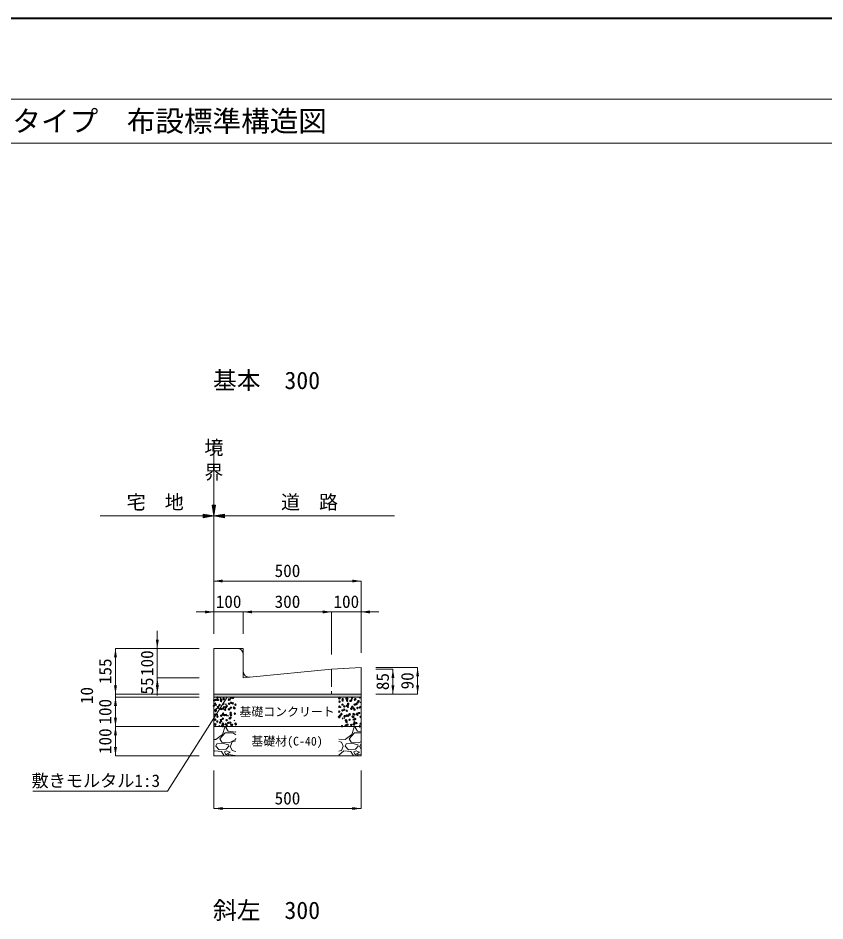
# Model space of a CAD drawing. Units: millimetres at full size; some dimension numbers follow another scale. Extents: x -3213 to 7287, y 2125 to 9550.
# Drawn here: x -1154 to 1588, y 6233 to 9300 of the extents above; entities that cross this region are included whole.
import ezdxf
from ezdxf.enums import TextEntityAlignment as Align

# ---------------------------------------------------------------- set-up
doc = ezdxf.new("R2010")
doc.units = ezdxf.units.MM
doc.header["$LTSCALE"] = 10
doc.header["$PDMODE"] = 32
doc.header["$PDSIZE"] = 5
doc.linetypes.add('DASHED', pattern=[7.5, 6, -1.5])
doc.layers.add('ハッチング_モルタル', color=30, linetype='Continuous')
doc.layers.add('文字', color=41, linetype='Continuous')
for name, color, linetype, lineweight in [('ハッチング_基礎', 150, 'Continuous', 5), ('図枠', 7, 'Continuous', 5), ('寸法線', 7, 'Continuous', 13), ('引出線', 4, 'Continuous', 13), ('本体', 2, 'Continuous', 13), ('舗装・基礎', 3, 'Continuous', 13), ('補助線', 8, 'DASHED', 13)]:
    doc.layers.add(name, color=color, linetype=linetype, lineweight=lineweight)
doc.styles.add('ＭＳ ゴシック', font='')
doc.styles.get('ＭＳ ゴシック').set_extended_font_data('MS Gothic')

# ---------------------------------------------------------------- blocks, each defined once
blk = doc.blocks.new('filled_arrow')
at = {"color": 0, "linetype": 'Continuous', "lineweight": -2}
blk.add_solid([(7.5, 1.25), (0, 0), (7.5, -1.25)], dxfattribs=at)

msp = doc.modelspace()

# ---------------------------------------------------------------- hatches: boundary and pattern name
at = {"layer": 'ハッチング_モルタル'}
msp.add_hatch(color=256, dxfattribs=at).paths.add_polyline_path([(11.87, 6993.32), (11.87, 7003.32), (-488.13, 7003.32), (-488.13, 6993.32)])
at = {"layer": '寸法線'}
for points in [[(-494.13, 7644.51), (-482.13, 7644.51), (-488.13, 7608.51)], [(-524.13, 7614.51), (-524.13, 7602.51), (-488.13, 7608.51)], [(-452.13, 7614.51), (-452.13, 7602.51), (-488.13, 7608.51)]]:
    msp.add_hatch(color=256, dxfattribs=at).paths.add_polyline_path(points)

# ---------------------------------------------------------------- linework, layer by layer
at = {"layer": 'ハッチング_基礎'}
for p, q in [((-468.43, 6991.47), (-464.87, 6992.83)), ((-465.91, 6989.76), (-464.88, 6992.83)), ((-30.21, 6992.62), (-29.62, 6993.32)), ((-30.21, 6992.62), (-27.17, 6992.35)), ((-27.19, 6992.35), (-27.37, 6993.32)), ((-485.54, 6970.39), (-483.09, 6973.31)), ((-485.54, 6970.39), (-482.5, 6970.12)), ((-482.52, 6970.12), (-483.11, 6973.3)), ((-468.44, 6991.46), (-465.91, 6989.76)), ((-456.67, 6958.27), (-452.72, 6962.39)), ((-452.16, 6957.57), (-452.72, 6962.39)), ((-449.1, 6967.2), (-446.65, 6970.12)), ((-449.1, 6967.2), (-446.07, 6966.93)), ((-446.09, 6966.93), (-446.67, 6970.12)), ((-438.11, 6971.02), (-434.55, 6972.38)), ((-438.11, 6971.01), (-435.59, 6969.3)), ((-435.59, 6969.3), (-434.56, 6972.37)), ((-63.13, 6979.98), (-61.15, 6980.74)), ((-63.13, 6978.3), (-62.18, 6977.66)), ((-62.18, 6977.66), (-61.15, 6980.73)), ((-23.77, 6981.56), (-19.81, 6985.69)), ((-23.77, 6981.57), (-19.25, 6980.87)), ((-19.26, 6980.86), (-19.82, 6985.68)), ((6.23, 6989.43), (8.68, 6992.35)), ((6.23, 6989.43), (9.26, 6989.16)), ((8.3, 6975.31), (11.86, 6976.67)), ((8.3, 6975.3), (10.82, 6973.59)), ((9.24, 6989.16), (8.66, 6992.34)), ((10.82, 6973.59), (11.85, 6976.66)), ((-480.8, 6954.62), (-478.27, 6952.92)), ((-480.79, 6954.63), (-477.24, 6956)), ((-478.49, 6932.18), (-476.04, 6935.1)), ((-478.49, 6932.18), (-475.45, 6931.91)), ((-478.27, 6952.92), (-477.24, 6955.99)), ((-475.47, 6931.91), (-476.06, 6935.09)), ((-456.68, 6958.27), (-452.16, 6957.57)), ((-450.47, 6934.18), (-446.91, 6935.54)), ((-450.47, 6934.17), (-447.95, 6932.46)), ((-447.95, 6932.46), (-446.92, 6935.53)), ((-442.05, 6928.99), (-439.6, 6931.91)), ((-439.04, 6928.72), (-439.62, 6931.9)), ((-59.6, 6957.59), (-57.15, 6960.51)), ((-59.6, 6957.59), (-56.56, 6957.33)), ((-56.58, 6957.32), (-57.17, 6960.51)), ((-34.39, 6958.91), (-31.86, 6957.21)), ((-34.38, 6958.92), (-30.83, 6960.29)), ((-31.86, 6957.21), (-30.83, 6960.28)), ((-23.16, 6954.41), (-20.71, 6957.33)), ((-23.16, 6954.41), (-20.12, 6954.14)), ((-20.14, 6954.14), (-20.73, 6957.32)), ((-4.06, 6938.47), (-0.5, 6939.83)), ((-4.06, 6938.46), (-1.54, 6936.75)), ((-1.54, 6936.75), (-0.51, 6939.82)), ((-449.94, 6900.37), (-445.98, 6904.5)), ((-445.42, 6899.67), (-445.99, 6904.5)), ((-442.05, 6928.99), (-439.02, 6928.72)), ((-420.15, 6913.73), (-416.59, 6915.09)), ((-420.15, 6913.72), (-417.62, 6912.01)), ((-417.62, 6912.01), (-416.59, 6915.08)), ((-52.55, 6919.38), (-50.1, 6922.3)), ((-52.55, 6919.38), (-49.51, 6919.12)), ((-49.53, 6919.11), (-50.12, 6922.3)), ((-46.75, 6922.07), (-44.22, 6920.37)), ((-46.74, 6922.08), (-43.19, 6923.45)), ((-44.22, 6920.37), (-43.19, 6923.44)), ((-17.04, 6923.67), (-12.52, 6922.97)), ((-17.03, 6923.67), (-13.08, 6927.79)), ((-16.42, 6901.63), (-12.86, 6903)), ((-16.42, 6901.62), (-13.9, 6899.92)), ((-16.11, 6916.2), (-13.66, 6919.11)), ((-16.11, 6916.2), (-13.08, 6915.93)), ((-13.9, 6899.92), (-12.87, 6902.99)), ((-13.1, 6915.93), (-13.68, 6919.11)), ((-12.52, 6922.97), (-13.08, 6927.79)), ((-471.44, 6893.97), (-468.99, 6896.88)), ((-471.44, 6893.97), (-468.41, 6893.7)), ((-468.42, 6893.7), (-469.01, 6896.88)), ((-468.22, 6851.83), (-449.93, 6872.15)), ((-462.83, 6897.34), (-459.27, 6898.71)), ((-462.83, 6897.33), (-460.31, 6895.63)), ((-460.31, 6895.63), (-459.28, 6898.7)), ((-459.08, 6866.06), (-450.95, 6891.46)), ((-450.95, 6891.46), (-452.09, 6893.32)), ((-449.94, 6900.38), (-445.42, 6899.68)), ((-449.93, 6872.15), (-423.52, 6872.15)), ((-444.01, 6893.32), (-447.9, 6889.43)), ((-447.9, 6889.43), (-439.77, 6877.23)), ((-439.77, 6877.23), (-414.37, 6874.19)), ((-432.87, 6893.32), (-432.56, 6893.7)), ((-432.51, 6893.32), (-432.58, 6893.69)), ((-423.52, 6872.15), (-413.13, 6864.96)), ((-414.37, 6874.19), (-413.13, 6876.43)), ((-413.13, 6892.78), (-413.75, 6893.32)), ((-28.62, 6851.83), (-10.33, 6872.15)), ((-19.48, 6866.06), (-11.35, 6891.46)), ((-11.35, 6891.46), (-12.49, 6893.32)), ((-10.33, 6872.15), (11.87, 6872.15)), ((-4.41, 6893.32), (-8.3, 6889.43)), ((-8.3, 6889.43), (-0.17, 6877.23)), ((-0.17, 6877.23), (11.87, 6875.79)), ((-488.13, 6849.1), (-481.43, 6848.79)), ((-481.43, 6848.79), (-459.08, 6866.06)), ((-461.11, 6839.64), (-468.22, 6851.83)), ((-435.71, 6837.61), (-461.11, 6839.64)), ((-414.37, 6848.79), (-435.71, 6837.61)), ((-431.65, 6826.43), (-425.55, 6840.66)), ((-425.55, 6840.66), (-413.13, 6844.54)), ((-413.13, 6853.15), (-414.37, 6848.79)), ((-63.13, 6849.8), (-41.83, 6848.79)), ((-63.13, 6842.67), (-55.04, 6839.64)), ((-55.04, 6839.64), (-48.94, 6826.43)), ((-41.83, 6848.79), (-19.48, 6866.06)), ((-21.51, 6839.64), (-28.62, 6851.83)), ((3.89, 6837.61), (-21.51, 6839.64)), ((11.87, 6841.79), (3.89, 6837.61)), ((-486.51, 6810.18), (-488.13, 6808.7)), ((-462.13, 6808.15), (-486.51, 6810.18)), ((-481.43, 6826.43), (-478.38, 6834.56)), ((-470.25, 6814.24), (-481.43, 6826.43)), ((-459.08, 6836.59), (-478.38, 6834.56)), ((-446.89, 6816.27), (-470.25, 6814.24)), ((-438.76, 6831.51), (-459.08, 6836.59)), ((-444.85, 6810.18), (-451.97, 6807.13)), ((-437.74, 6826.43), (-446.89, 6816.27)), ((-432.66, 6806.11), (-444.85, 6810.18)), ((-437.74, 6826.43), (-438.76, 6831.51)), ((-432.66, 6826.43), (-426.57, 6812.21)), ((-426.57, 6812.21), (-413.13, 6808.26)), ((-63.13, 6809.53), (-54.02, 6812.21)), ((-46.91, 6810.18), (-63.13, 6795.37)), ((-54.02, 6812.21), (-48.94, 6826.43)), ((-22.53, 6808.15), (-46.91, 6810.18)), ((-41.83, 6826.43), (-38.78, 6834.56)), ((-30.65, 6814.24), (-41.83, 6826.43)), ((-19.48, 6836.59), (-38.78, 6834.56)), ((-7.29, 6816.27), (-30.65, 6814.24)), ((0.84, 6831.51), (-19.48, 6836.59)), ((-5.25, 6810.18), (-12.37, 6807.13)), ((1.86, 6826.43), (-7.29, 6816.27)), ((6.94, 6806.11), (-5.25, 6810.18)), ((1.86, 6826.43), (0.84, 6831.51)), ((6.94, 6826.43), (11.87, 6814.92)), ((7.95, 6826.43), (11.87, 6835.58)), ((-453.07, 6793.32), (-462.13, 6808.15)), ((-451.97, 6807.13), (-447.9, 6796.97)), ((-447.9, 6796.97), (-432.66, 6806.11)), ((-437.74, 6797.99), (-442.41, 6793.32)), ((-417.42, 6794.94), (-437.74, 6797.99)), ((-415.58, 6793.32), (-417.42, 6794.94)), ((-13.47, 6793.32), (-22.53, 6808.15)), ((-12.37, 6807.13), (-8.3, 6796.97)), ((-8.3, 6796.97), (6.94, 6806.11)), ((1.86, 6797.99), (-2.81, 6793.32)), ((11.87, 6796.48), (1.86, 6797.99))]:
    msp.add_line(p, q, dxfattribs=at)
for p in [(-475.96, 6991.07), (-429.27, 6990.7), (-423.37, 6990.37), (-18.51, 6990.32), (-488.05, 6963.58), (-487.41, 6981.94), (-481.63, 6966.96), (-481.01, 6983.87), (-474.69, 6983.62), (-474.09, 6959.56), (-468.82, 6966.11), (-464.2, 6985.52), (-463.79, 6979.92), (-455.54, 6970.54), (-455.45, 6986.15), (-454.93, 6987.45), (-444.39, 6962.14), (-437.08, 6984.38), (-436.73, 6970.34), (-434.17, 6985), (-429.89, 6973.79), (-424.02, 6972.01), (-414.77, 6967.22), (-61.75, 6960.45), (-61.73, 6988.43), (-61.28, 6989.35), (-61.13, 6977.36), (-51.11, 6967.75), (-51.02, 6981.61), (-50.47, 6986.11), (-44.72, 6961.46), (-37.75, 6987.78), (-36.09, 6963.7), (-35.47, 6980.61), (-34.61, 6987.28), (-33.75, 6964.12), (-31.87, 6970.28), (-23.9, 6980.46), (-17.6, 6960.32), (-9.7, 6967.51), (-9.08, 6984.42), (-7.49, 6986.14), (-4.12, 6969.21), (0.21, 6974.5), (3.22, 6979.32), (-484.2, 6933.74), (-482.86, 6933.14), (-482.24, 6950.05), (-482.18, 6946.08), (-474.02, 6957.05), (-463.46, 6930.27), (-463.38, 6952.74), (-457.08, 6932.6), (-456.78, 6936.72), (-456.16, 6953.63), (-450.74, 6931.94), (-450.1, 6950.3), (-446.97, 6958.42), (-446.49, 6931.83), (-437.38, 6951.98), (-436.26, 6951.6), (-431.5, 6934.47), (-431.12, 6939.97), (-430.5, 6956.88), (-429.96, 6931.45), (-419.85, 6957.27), (-418.14, 6954.51), (-416.86, 6936.91), (-62.36, 6943.54), (-58.6, 6930.21), (-54.61, 6935.5), (-51.2, 6947.88), (-45.24, 6950.24), (-43.9, 6928.68), (-37.32, 6929.88), (-36.7, 6946.79), (-31.8, 6930.1), (-27.49, 6934.36), (-26.52, 6934.43), (-21.58, 6952.97), (-13.8, 6936.11), (-13.16, 6954.47), (-10.94, 6933.69), (-10.32, 6950.6), (-2.17, 6935.19), (-0.44, 6956.14), (-0.37, 6933.21), (5.44, 6938.64), (8.05, 6958.05), (9.52, 6959.17), (-484.1, 6899.32), (-483.48, 6916.23), (-483.38, 6900.96), (-476.82, 6910.23), (-476.11, 6926.74), (-466.97, 6906.64), (-464.11, 6911.9), (-463.94, 6915.59), (-458.02, 6902.89), (-457.4, 6919.8), (-456.26, 6899.81), (-444.87, 6914.44), (-439.85, 6905.49), (-434.32, 6920.67), (-432.36, 6906.15), (-431.74, 6923.06), (-429.14, 6898.67), (-426.15, 6898.63), (-414.92, 6902.9), (-413.43, 6900.3), (-62.98, 6926.62), (-61.43, 6925.02), (-39.88, 6914.4), (-37.94, 6912.97), (-37.6, 6908.54), (-33.9, 6899.79), (-27.17, 6916.07), (-21.29, 6898.57), (-16.78, 6927.53), (-12.17, 6899.86), (-11.55, 6916.77), (-10.48, 6907.39), (-7.93, 6918.6), (-4.27, 6904.88), (10.34, 6926.39), (10.79, 6902.79), (-458.23, 6894.4), (-444.54, 6897.81), (-53.25, 6894.36), (-40.53, 6896.03), (-38.56, 6896.05), (7.9, 6893.72)]:
    msp.add_point(p, dxfattribs=at)
at = {"layer": '図枠', "lineweight": 40}
msp.add_line((-2713.13, 9299.64), (7036.87, 9299.64), dxfattribs=at)
at = {"layer": '図枠', "lineweight": 13}
for p, q in [((-2338.13, 9024.64), (6661.87, 9024.64)), ((-2338.13, 8874.64), (6661.87, 8874.64))]:
    msp.add_line(p, q, dxfattribs=at)
at = {"layer": '寸法線'}
for p, q in [((-488.13, 7644.51), (-488.13, 7864.98)), ((-524.13, 7608.51), (-874.13, 7608.51)), ((-488.13, 7387.32), (-488.13, 7608.51)), ((125.87, 7608.51), (-452.13, 7608.51)), ((11.87, 7387.32), (-488.13, 7387.32)), ((-488.13, 7208.32), (-488.13, 7387.32)), ((11.87, 7143.32), (11.87, 7387.32)), ((-328.13, 7282.32), (-548.13, 7282.32)), ((-488.13, 7208.32), (-488.13, 7282.32)), ((-88.13, 7282.32), (-388.13, 7282.32)), ((-388.13, 7208.32), (-388.13, 7282.32)), ((-388.13, 7208.32), (-388.13, 7282.32)), ((-148.13, 7282.32), (71.87, 7282.32)), ((-88.13, 7138.32), (-88.13, 7282.32)), ((-88.13, 7138.32), (-88.13, 7282.32)), ((11.87, 7143.32), (11.87, 7282.32)), ((-680.31, 6998.32), (-680.31, 7218.32)), ((-822.49, 7003.32), (-822.49, 7158.32)), ((-538.13, 7158.32), (-822.49, 7158.32)), ((-538.13, 7158.32), (-680.31, 7158.32)), ((61.87, 7093.32), (204.06, 7093.32)), ((61.87, 7088.32), (120.2, 7088.32)), ((120.2, 7003.32), (120.2, 7088.32)), ((204.06, 7093.32), (204.06, 7003.32)), ((-680.31, 6998.32), (-680.31, 7063.32)), ((-538.13, 7058.32), (-680.31, 7058.32)), ((-538.13, 7058.32), (-680.31, 7058.32)), ((-822.49, 7033.32), (-822.49, 6963.32)), ((-538.13, 7003.32), (-822.49, 7003.32)), ((-538.13, 7003.32), (-822.49, 7003.32)), ((-538.13, 6993.32), (-822.49, 6993.32)), ((-822.49, 6993.32), (-822.49, 6833.32)), ((-538.13, 6993.32), (-822.49, 6993.32)), ((-538.13, 7003.32), (-680.31, 7003.32)), ((61.87, 7003.32), (204.06, 7003.32)), ((61.87, 7003.32), (120.2, 7003.32)), ((-822.49, 6953.32), (-822.49, 6793.32)), ((-538.13, 6893.32), (-822.49, 6893.32)), ((-538.13, 6893.32), (-822.49, 6893.32)), ((-538.13, 6793.32), (-822.49, 6793.32)), ((-488.13, 6743.32), (-488.13, 6614.74)), ((11.87, 6743.32), (11.87, 6614.74)), ((-488.13, 6614.74), (11.87, 6614.74))]:
    msp.add_line(p, q, dxfattribs=at)
for points in [[(-494.13, 7644.51), (-482.13, 7644.51), (-488.13, 7608.51)], [(-524.13, 7614.51), (-524.13, 7602.51), (-488.13, 7608.51)], [(-452.13, 7614.51), (-452.13, 7602.51), (-488.13, 7608.51)]]:
    msp.add_lwpolyline(points, close=True, dxfattribs=at)
at = {"layer": '引出線'}
msp.add_lwpolyline([(-443.14, 6993.32), (-645.98, 6673.81), (-1103.39, 6673.81)], dxfattribs=at)
at = {"layer": '本体'}
for p, q in [((-488.13, 7158.32), (-488.13, 7003.32)), ((-408.13, 7158.32), (-488.13, 7158.32)), ((-388.13, 7080.42), (-388.13, 7138.32)), ((-366.14, 7060.52), (-88.13, 7088.32)), ((-88.13, 7088.32), (11.87, 7093.32)), ((11.87, 7093.32), (11.87, 7003.32)), ((-488.13, 7003.32), (11.87, 7003.32))]:
    msp.add_line(p, q, dxfattribs=at)
for centre, start, end in [((-408.13, 7138.32), 0, 90), ((-368.13, 7080.42), 180, 275.71059)]:
    msp.add_arc(centre, 20, start, end, dxfattribs=at)
at = {"layer": '舗装・基礎'}
for points in [[(-488.13, 7003.32), (11.87, 7003.32), (11.87, 6993.32), (-488.13, 6993.32)], [(-488.13, 6993.32), (11.87, 6993.32), (11.87, 6893.32), (-488.13, 6893.32)], [(-488.13, 6893.32), (11.87, 6893.32), (11.87, 6793.32), (-488.13, 6793.32)]]:
    msp.add_lwpolyline(points, close=True, dxfattribs=at)
at = {"layer": '補助線'}
for p, q in [((-408.13, 7158.32), (-388.13, 7158.32)), ((-388.13, 7138.32), (-388.13, 7158.32)), ((-88.13, 7088.32), (-88.13, 7003.32)), ((-388.13, 7080.42), (-388.13, 7058.32)), ((-366.14, 7060.52), (-388.13, 7058.32))]:
    msp.add_line(p, q, dxfattribs=at)

# ---------------------------------------------------------------- block references
at = {"layer": '寸法線', "xscale": 4, "yscale": 4}
for p in [(-488.13, 7387.32), (-388.13, 7282.32), (-388.13, 7282.32), (11.87, 7282.32), (-488.13, 6614.74)]:
    msp.add_blockref('filled_arrow', p, dxfattribs=at)
for p, rotation in [((11.87, 7387.32), 180), ((-488.13, 7282.32), 180), ((-88.13, 7282.32), 180), ((-88.13, 7282.32), 180), ((-680.31, 7158.32), 90), ((-822.49, 7158.32), 270), ((120.2, 7088.32), 270), ((204.06, 7093.32), 270), ((-680.31, 7058.32), 270), ((-680.31, 7058.32), 270), ((-822.49, 7003.32), 90), ((-680.31, 7003.32), 90), ((120.2, 7003.32), 90), ((204.06, 7003.32), 90), ((-822.49, 6993.32), 270), ((-822.49, 6893.32), 90), ((-822.49, 6893.32), 270), ((-822.49, 6793.32), 90), ((11.87, 6614.74), 180)]:
    msp.add_blockref('filled_arrow', p, dxfattribs=dict(at, rotation=rotation))
at = {"layer": '引出線', "xscale": 0.133, "yscale": 0.133, "rotation": 237.6}
msp.add_blockref('filled_arrow', (-443.14, 6993.32), dxfattribs=at)

# ---------------------------------------------------------------- texts
at = {"layer": '図枠', "style": 'ＭＳ ゴシック'}
msp.add_text('\u3000Ｌ形側溝・バリアフリータイプ\u3000布設標準構造図', height=71.21, dxfattribs=at).set_placement((-2338.13, 8949.64), align=Align.MIDDLE_LEFT)
at = {"layer": '寸法線', "style": 'ＭＳ ゴシック'}
for s, p in [('境', (-520.5, 7864.32)), ('界', (-520.5, 7780.99))]:
    msp.add_text(s, height=47.47, dxfattribs=at).set_placement(p, align=Align.TOP_LEFT)
for s, height, p in [('宅\u3000地', 47.47, (-687.62, 7655.44)), ('道\u3000路', 47.47, (-163.13, 7655.44)), ('500', 42.72, (-238.13, 7422.32)), ('100', 42.72, (-438.13, 7317.32)), ('300', 42.72, (-238.13, 7317.32)), ('100', 42.72, (-38.13, 7317.32)), ('500', 42.72, (-238.13, 6649.74))]:
    msp.add_text(s, height=height, dxfattribs=at).set_placement(p, align=Align.MIDDLE_CENTER)
for s, p in [('100', (-715.31, 7108.32)), ('155', (-857.49, 7080.82)), ('55', (-715.31, 7030.82)), ('85', (85.2, 7045.82)), ('90', (169.06, 7048.32)), ('10', (-919.99, 6998.32)), ('100', (-857.49, 6943.32)), ('100', (-857.49, 6843.32))]:
    msp.add_text(s, height=42.72, rotation=90, dxfattribs=at).set_placement(p, align=Align.MIDDLE_CENTER)
at = {"layer": '引出線', "style": 'ＭＳ ゴシック'}
msp.add_text('敷きモルタル1:3', height=42.72, dxfattribs=at).set_placement((-670.98, 6730.55), align=Align.TOP_RIGHT)
at = {"layer": '文字', "style": 'ＭＳ ゴシック'}
for s, p in [('基本\u3000300', (-309.22, 8098.68)), ('斜左\u3000300', (-309.22, 6298.68))]:
    msp.add_text(s, height=59.34, dxfattribs=at).set_placement(p, align=Align.TOP_CENTER)
for s, p in [('基礎コンクリート', (-239.46, 6943.32)), ('基礎材(C-40)', (-239.46, 6843.32))]:
    msp.add_text(s, height=29.67, dxfattribs=at).set_placement(p, align=Align.MIDDLE_CENTER)

doc.saveas('drawing.dxf')
